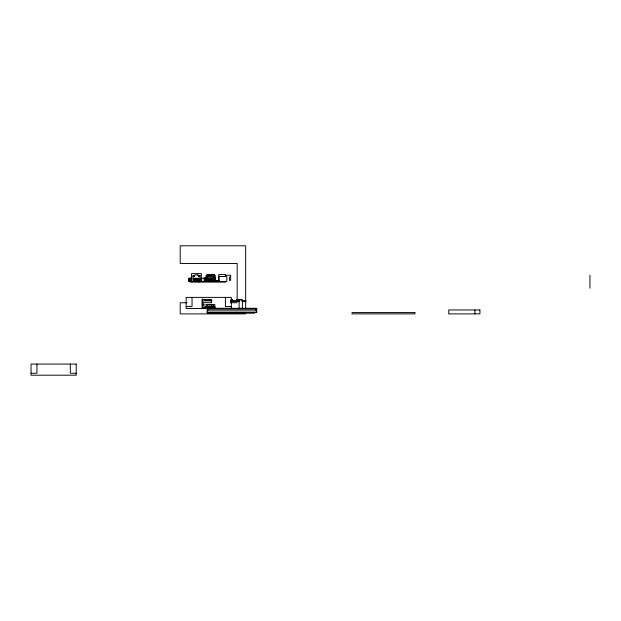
<?xml version="1.0" encoding="UTF-8"?>
<svg xmlns="http://www.w3.org/2000/svg" width="621" height="621" viewBox="0 0 621 621"><rect width="100%" height="100%" fill="white"/><g stroke="black" fill="none" stroke-linecap="round" stroke-linejoin="round"><path stroke-width="0.93" d="M205.008 306.751L205.008 308.063L205.008 306.751L213.585 306.751L213.585 304.895L203.044 304.895M232.27 300.611L232.759 299.431L230.95 299.431M214.765 280.801L206.514 280.801M225.415 275.235L230.655 275.235L230.655 280.475M206.909 275.46L206.056 275.46L206.056 280.475L206.909 280.475M214.369 275.46L215.223 275.46L215.223 280.475L214.369 280.475M206.909 277.315L214.369 277.315L214.307 278.619L206.909 278.619M191.943 278.177L190.08 278.177L190.08 282.105L225.415 282.105L225.415 281.453M193.892 280.475L193.892 278.177L194.233 280.475M194.575 280.475L194.575 278.177L194.916 280.475M195.258 280.475L195.258 278.177L195.599 280.475M195.941 280.475L195.941 278.177L196.283 280.475M196.624 280.475L196.624 278.177L196.966 280.475M197.315 280.475L197.315 278.177L197.657 280.475M197.998 280.475L197.998 278.177L198.34 280.475M198.681 280.475L198.681 278.177L199.023 280.475M200.676 278.177L206.832 278.177M191.299 278.27L188.675 278.27L188.675 281.29L190.422 281.29M188.675 278.433L191.299 278.433M188.675 280.141L190.422 280.141M188.675 280.211L190.422 280.211M214.874 280.801L215.79 280.801M205.807 281.01L206.467 281.01M216.69 280.933L218.98 280.933M188.675 281.127L190.422 281.127M204.418 281.127L204.814 281.453M206.715 281.127L207.103 281.453M216.582 281.127L216.077 281.127M204.418 281.189L204.814 281.189M206.382 281.189L207.103 281.189M215.596 281.189L216.038 281.189M215.526 281.391L216.325 281.391M219.337 281.391L219.912 281.453M190.08 281.453L226.812 281.453L226.812 276.547L218.957 276.547L218.98 281.453L219.011 280.801M203.044 299.547L211.621 299.547L211.621 302.714L203.044 302.714M211.621 300.432L205.07 300.432L205.008 299.547L205.07 300.859L211.621 300.859M230.5 300.611L239.628 300.611M241.957 300.611L245.947 300.611M230.445 301.596L239.403 301.596M241.957 301.596L245.947 301.596M186.96 302.753L180.206 302.753L180.206 313.884L245.668 313.884M230.399 302.753L237.152 302.753M186.137 306.549L192.029 306.549L192.029 297.381M207.034 306.642L210.309 306.642L210.309 308.28M231.299 306.549L225.407 306.549L225.407 297.381M207.034 306.836L209.983 306.836L209.983 308.078M207.034 306.968L214.889 306.968M205.07 307.139L206.94 307.139M209.751 307.139L213.585 307.139L213.585 308.063L203.044 308.063M210.527 307.356L214.889 307.356M209.983 307.542L207.034 307.542L210.309 307.62M207.034 308.28L256.784 308.28L256.784 309.258L207.034 309.258L207.034 304.678L214.889 304.678L214.889 308.28M207.274 308.513L186.137 308.513L186.137 297.381L231.299 297.381L231.299 308.513M31.05 373.237L36.942 373.237L36.942 364.069M76.22 373.237L70.328 373.237L70.328 364.069M236.981 300.611L236.485 299.431L241.002 299.431L241.002 300.021M589.95 275.15L589.95 288.245M474.933 309.957L474.933 313.884M256.131 309.258L256.131 310.896M254.494 312.534L254.494 313.186L207.367 313.186L207.367 312.534M245.668 308.125L245.668 245.8L180.206 245.8L180.206 263.475L237.152 263.475L237.152 299.881M242.384 308.28L242.384 299.764L239.116 299.764L239.116 308.28M229.436 276.873L229.436 280.801M225.415 276.547L225.415 274.583L218.739 274.583L218.739 280.591M221.907 281.453L220.362 281.453M219.337 281.453L219.337 280.801L216.325 280.801L216.139 281.453M216.69 280.801L216.69 281.453M215.79 281.453L215.79 280.731L214.874 280.731L214.874 281.453M215.666 281.453L215.526 278.177M214.765 281.453L214.563 274.94L206.708 274.94L206.467 281.453M214.043 275.134L214.043 274.746L207.235 274.746L207.235 275.134M214.043 280.801L214.043 281.29L207.235 281.29L207.235 280.801M213.383 275.592L213.383 276.252M213.383 279.077L213.383 279.737M211.621 304.895L211.621 306.751M211.621 307.139L211.621 308.063M207.888 275.592L207.888 276.252M207.888 279.077L207.888 279.737M207.693 309.258L207.693 310.896M206.972 277.315L206.972 278.619M206.909 280.801L206.909 275.134L214.369 275.134L214.369 280.801L204.177 280.801L204.177 278.177M206.304 278.177L206.304 280.801M205.978 278.177L205.978 280.801M205.807 280.902L205.807 281.453M205.722 278.177L205.722 280.801M205.396 278.177L205.396 280.801M205.101 278.177L205.101 280.801M205.07 299.547L205.07 300.859M204.775 278.177L204.775 280.801M204.503 278.177L204.503 280.801M204.48 278.177L204.418 281.453M203.044 308.482L203.044 299.12L202.058 299.12L202.058 308.482M201.6 278.177L201.6 281.453M201.375 281.453L201.375 273.597L191.54 273.597L191.54 281.453M200.971 278.177L200.971 281.453M198.922 281.453L198.922 282.105M197.843 274.909L195.072 274.909L194.373 276.547L192.984 276.547L192.984 280.475L199.923 280.475L199.923 276.547L198.534 276.547L197.843 274.909M193.892 275.561L192.852 275.561L192.852 276.213L193.892 276.213L193.892 275.561M200.063 275.561L199.023 275.561L199.023 276.213L200.063 276.213L200.063 275.561M213.717 275.592L207.561 275.592L207.561 276.252L213.717 276.252L213.717 275.592M213.717 279.077L207.561 279.077L207.561 279.737L213.717 279.737L213.717 279.077M479.924 309.957L448.75 309.957L448.75 313.884L479.924 313.884L479.924 309.957M256.784 310.896L207.034 310.896L207.034 312.534L256.784 312.534L256.784 310.896M414.906 312.573L352.06 312.573L352.06 313.884L414.906 313.884L414.906 312.573M76.22 364.069L31.05 364.069L31.05 375.2L76.22 375.2L76.22 364.069"/></g></svg>
